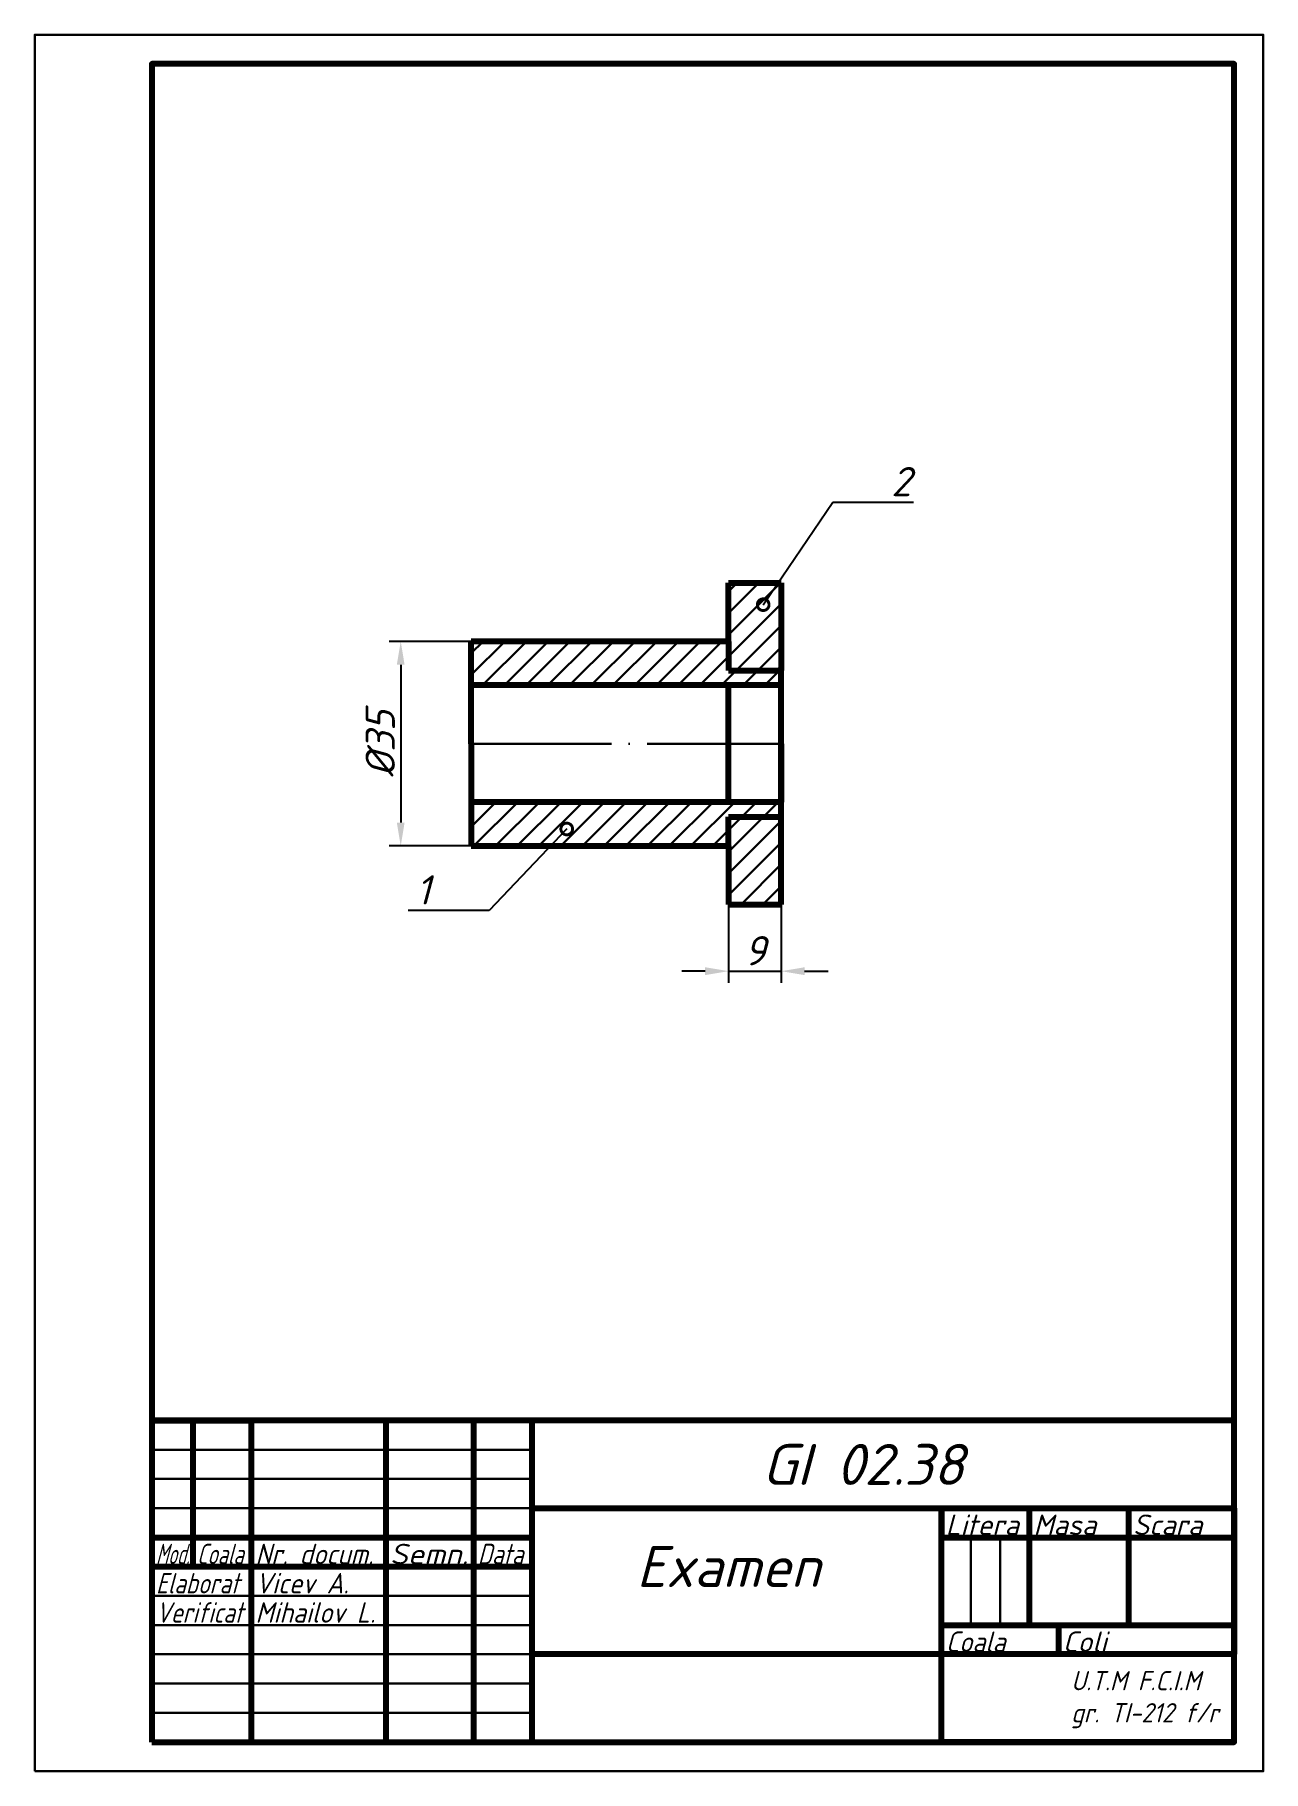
# Model space of a CAD drawing. Header units: inches. Extents: x 0 to 210, y 0 to 297.
import ezdxf
from ezdxf import colors
from ezdxf.entities.mleader import LeaderData, LeaderLine
from ezdxf.enums import TextEntityAlignment as Align
from ezdxf.math import Vec2, Vec3

# ---------------------------------------------------------------- set-up
doc = ezdxf.new("R2010")
doc.units = ezdxf.units.IN
doc.header["$MEASUREMENT"] = 0
doc.linetypes.add('ACAD_ISO04W100', pattern=[30, 24, -3, 0, -3])
for name, color, linetype, lineweight in [('axe', 130, 'ACAD_ISO04W100', 30), ('contur', 10, 'Continuous', 80), ('cote', 170, 'Continuous', 30), ('hasuta', 30, 'Continuous', 30), ('subtire', 70, 'Continuous', 30)]:
    doc.layers.add(name, color=color, linetype=linetype, lineweight=lineweight)
doc.layers.add('text', color=7, linetype='Continuous')
doc.styles.get("Standard").update_dxf_attribs({"font": 'isocpeur.ttf', "oblique": 15})
doc.dimstyles.get("Standard").update_dxf_attribs({"dimtxt": 5, "dimasz": 4, "dimexe": 2, "dimexo": 0, "dimgap": 1, "dimtad": 1, "dimtoh": 1, "dimdec": 0, "dimrnd": 0.0005, "dimtxsty": 'Standard', "dimcen": 2.5, "dimadec": 0, "dimazin": 0, "dimtfac": 1, "dimtdec": 0, "dimtmove": 0, "dimatfit": 3, "dimldrblk": 'DOTSMALL', "dimfxl": 1, "dimtolj": 1, "dimtzin": 0, "dimlwe": 25, "dimarcsym": 0})
pattern_1 = [(45, (0, 75.774), (-1.856155, 1.856155), [])]

# ---------------------------------------------------------------- blocks, each defined once
blk = doc.blocks.new('_DotSmall')
at = {"color": 0, "linetype": 'ByBlock', "const_width": 0.5}
blk.add_lwpolyline([(-0.0625, 0, 1), (0.0625, 0, 1)], format="xyb", close=True, dxfattribs=at)
blk = doc.blocks.new('*D40')
at = {"layer": 'cote', "color": 0, "lineweight": 25, "transparency": 16777216}
for p, q in [((118.6, 148.25), (118.6, 134.84)), ((127.6, 148.25), (127.6, 134.84))]:
    blk.add_line(p, q, dxfattribs=at)
at = {"layer": 'cote', "color": 0, "lineweight": -2, "transparency": 16777216}
for p, q in [((114.6, 136.84), (110.6, 136.84)), ((118.6, 136.84), (127.6, 136.84)), ((131.6, 136.84), (135.6, 136.84))]:
    blk.add_line(p, q, dxfattribs=at)
at = {"layer": 'cote', "color": 0, "transparency": 16777216}
for points in [[(114.6, 137.51), (114.6, 136.17), (118.6, 136.84)], [(131.6, 137.51), (131.6, 136.17), (127.6, 136.84)]]:
    blk.add_solid(points, dxfattribs=at)
at = {"layer": 'Defpoints', "color": 0, "transparency": 16777216}
for p in [(118.6, 148.25), (127.6, 148.25), (127.6, 136.84)]:
    blk.add_point(p, dxfattribs=at)
at = {"layer": 'cote', "color": 0, "transparency": 16777216, "insert": (123.1, 140.34), "char_height": 5, "attachment_point": 5}
blk.add_mtext('\\A1;9', dxfattribs=at)
blk = doc.blocks.new('*D42')
at = {"layer": 'cote', "color": 0, "lineweight": 25, "transparency": 16777216}
for p, q in [((74.6, 193.25), (60.56, 193.25)), ((74.6, 158.25), (60.56, 158.25))]:
    blk.add_line(p, q, dxfattribs=at)
at = {"layer": 'cote', "color": 0, "lineweight": -2, "transparency": 16777216}
blk.add_line((62.56, 189.25), (62.56, 162.25), dxfattribs=at)
at = {"layer": 'cote', "color": 0, "transparency": 16777216}
for points in [[(61.89, 189.25), (63.22, 189.25), (62.56, 193.25)], [(61.89, 162.25), (63.22, 162.25), (62.56, 158.25)]]:
    blk.add_solid(points, dxfattribs=at)
at = {"layer": 'Defpoints', "color": 0, "transparency": 16777216}
for p in [(74.6, 193.25), (62.56, 158.25), (74.6, 158.25)]:
    blk.add_point(p, dxfattribs=at)
at = {"layer": 'cote', "color": 0, "transparency": 16777216, "insert": (59.06, 175.75), "char_height": 5, "attachment_point": 5, "rotation": 90}
blk.add_mtext('\\A1;%%C35', dxfattribs=at)

msp = doc.modelspace()

# ---------------------------------------------------------------- hatches: boundary and pattern name
at = {"layer": 'hasuta'}
h = msp.add_hatch(dxfattribs=at)
h.set_pattern_fill('ANSI31', color=256, scale=21)
h.set_pattern_definition(pattern_1)
h.paths.add_polyline_path([(118.6, 193.25), (118.6, 188.25), (127.6, 188.25), (127.6, 203.25), (118.6, 203.25)])
h.paths.add_polyline_path([(127.6, 163.25), (118.6, 163.25), (118.6, 158.25), (118.6, 148.25), (127.6, 148.25)])
h = msp.add_hatch(dxfattribs=at)
h.set_pattern_fill('ANSI31', color=256, scale=21)
h.set_pattern_definition(pattern_1)
h.paths.add_polyline_path([(118.6, 158.25), (118.6, 163.25), (127.6, 163.25), (127.6, 165.75), (74.6, 165.75), (74.6, 158.25)])
h.paths.add_polyline_path([(127.6, 188.25), (118.6, 188.25), (118.6, 193.25), (74.6, 193.25), (74.6, 185.75), (127.6, 185.75)])

# ---------------------------------------------------------------- linework, layer by layer
at = {"layer": 'axe'}
msp.add_line((74.6, 175.75), (127.6, 175.75), dxfattribs=at)
at = {"layer": 'contur'}
for p, q in [((118.6, 193.25), (118.6, 203.25)), ((118.6, 203.25), (127.6, 203.25)), ((127.6, 203.25), (127.6, 188.25)), ((74.6, 175.75), (74.6, 193.25)), ((118.6, 193.25), (74.6, 193.25)), ((118.6, 193.25), (118.6, 188.25)), ((118.6, 188.25), (127.6, 188.25)), ((127.6, 175.75), (127.6, 188.75)), ((127.6, 163.25), (127.6, 188.25)), ((127.6, 185.75), (74.6, 185.75)), ((118.6, 165.75), (118.6, 185.75)), ((127.6, 175.75), (127.6, 185.75)), ((74.6, 175.75), (74.6, 158.25)), ((127.6, 175.75), (127.6, 165.75)), ((127.6, 165.75), (74.6, 165.75)), ((118.6, 158.25), (118.6, 163.25)), ((118.6, 163.25), (127.6, 163.25)), ((127.6, 148.25), (127.6, 163.25)), ((74.6, 158.25), (118.6, 158.25)), ((74.6, 158.25), (109.6, 158.25)), ((118.6, 158.25), (118.6, 148.25)), ((118.6, 148.25), (127.6, 148.25)), ((20, 60), (27, 60)), ((27, 60), (27, 35)), ((27, 60), (37, 60)), ((37, 60), (37, 5)), ((60, 60), (60, 5)), ((75, 60), (75, 5)), ((85, 60), (85, 5)), ((85, 60), (85, 45)), ((85, 45), (205, 45)), ((155, 5), (155, 45)), ((155, 45), (170, 45)), ((155, 45), (155, 40)), ((170, 45), (170, 25)), ((187, 25), (187, 45)), ((205, 45), (205, 20)), ((20, 40), (85, 40)), ((155, 40), (205, 40)), ((20, 35), (85, 35)), ((155, 25), (205, 25)), ((170, 25), (175, 25)), ((175, 25), (175, 20)), ((205, 20), (85, 20)), ((205, 5), (155, 5))]:
    msp.add_line(p, q, dxfattribs=at)
for points in [[(20, 5), (205, 5), (205, 292), (20, 292)], [(20, 5), (205, 5), (205, 60), (20, 60)]]:
    msp.add_lwpolyline(points, close=True, dxfattribs=at)
at = {"layer": 'subtire'}
for p, q in [((20, 55), (85, 55)), ((20, 50), (85, 50)), ((20, 50), (85, 50)), ((20, 45), (85, 45)), ((160, 40), (160, 25)), ((165, 25), (165, 40)), ((20, 30), (85, 30)), ((20, 25), (85, 25)), ((20, 20), (85, 20)), ((20, 15), (85, 15)), ((20, 10), (85, 10))]:
    msp.add_line(p, q, dxfattribs=at)
msp.add_lwpolyline([(0, 0), (210, 0), (210, 297), (0, 297)], close=True, dxfattribs=at)

# ---------------------------------------------------------------- texts
at = {"layer": 'text', "oblique": 15}
for s, p in [('GI 02.38', (141.58, 48.98)), ('Examen', (118.58, 31.52))]:
    msp.add_text(s, height=7, dxfattribs=at).set_placement(p, align=Align.CENTER)
at = {"layer": 'text', "attachment_point": 1}
for s, width, gutter_width, insert, char_height in [('Litera', 7, 1, (155.73, 43.91), 3.5), ('{\\W1;Masa}', 15.8584, 1, (170.73, 43.91), 3.5), ('{\\W1;Scara}', 16.8174, 1, (187.73, 43.91), 3.5), ('{\\W0.6;Mod.}', 7, 1, (20.73, 38.91), 3.5), ('{\\W0.7;Coala}', 7, 1, (27.73, 38.91), 3.5), ('{\\W0.9;Nr. docum.}', 21.9529, 1, (37.73, 38.91), 3.5), ('{\\W1.1;Semn.}', 13.9347, 1, (60.73, 38.91), 3.5), ('{\\W0.8;Data}', 7, 1, (75.73, 38.91), 3.5), ('{\\W0.8;Elaborat}', 15.6499, 1, (20.73, 33.91), 3.5), ('\\pt3.5;{\\W0.9;Vicev A.}', 21.6846, 1, (37.73, 33.91), 3.5), ('{\\W0.8;Verificat}', 7, 1, (20.73, 28.91), 3.5), ('{\\W0.9;Mihailov L.}', 21.4269, 1, (37.73, 28.91), 3.5), ('{\\W0.9;Coala}', 18.4636, 1, (155.73, 23.91), 3.5), ('{\\W1;Coli}', 14.0626, 1, (175.73, 23.91), 3.5), ('{\\W0.9;U.T.M F.C.I.M\\P\\pt0;gr. TI-212 f/r}', 29.2879, 28.79, (177.15, 17.14), 3.2903)]:
    msp.add_mtext_dynamic_manual_height_columns(s, width=width, gutter_width=gutter_width, heights=[0], dxfattribs=dict(at, insert=insert, char_height=char_height))

# ---------------------------------------------------------------- dimensions: what is measured, and where the dimension line sits
at = {"layer": 'cote'}
dim = msp.add_linear_dim(base=(62.56, 158.25), p1=(74.6, 193.25), p2=(74.6, 158.25), angle=90, text='%%C<>', dimstyle='Standard', dxfattribs=at)
dim.commit()
dim.dimension.update_dxf_attribs({"geometry": '*D42', "text_midpoint": (59.06, 175.75)})
dim = msp.add_linear_dim(base=(127.6, 136.84), p1=(118.6, 148.25), p2=(127.6, 148.25), dimstyle='Standard', dxfattribs=at)
dim.commit()
dim.dimension.update_dxf_attribs({"geometry": '*D40', "text_midpoint": (123.1, 140.34)})

# ---------------------------------------------------------------- leaders
ml = msp.add_multileader_mtext('Standard', dxfattribs=at)
ml.set_content('2', color=256)
ml.set_leader_properties()
ml.set_arrow_properties(name='DOTSMALL')
ml.build(insert=Vec2(0, 0))
ml.multileader.update_dxf_attribs({"text_left_attachment_type": 5, "text_right_attachment_type": 5})
ctx = ml.context
ctx.base_point, ctx.char_height, ctx.plane_origin = Vec3(144.4, 217.07), 5, Vec3(124.52, 199.52)
ctx.left_attachment, ctx.right_attachment = 5, 5
notes = []
notes.append((ctx, [(0, (1, 1, 0), (136.4, 217.07), (1, 0), 8, [(0, [(124.52, 199.52)], 0, [])])]))
ctx.mtext.insert, ctx.mtext.flow_direction = Vec3(146.4, 223.07), 5
ml = msp.add_multileader_mtext('Standard', dxfattribs=at)
ml.set_content('1', color=256)
ml.set_leader_properties()
ml.set_arrow_properties(name='DOTSMALL')
ml.build(insert=Vec2(0, 0))
ml.multileader.update_dxf_attribs({"text_left_attachment_type": 5, "text_right_attachment_type": 5})
ctx = ml.context
ctx.base_point, ctx.char_height, ctx.plane_origin = Vec3(62.82, 147.24), 5, Vec3(90.94, 161.16)
ctx.left_attachment, ctx.right_attachment, ctx.text_align_type = 5, 5, 2
notes.append((ctx, [(0, (1, 1, 0), (77.66, 147.24), (-1, 0), 8, [(0, [(90.94, 161.16)], 0, [])])]))
ctx.mtext.insert, ctx.mtext.alignment, ctx.mtext.flow_direction = Vec3(67.66, 153.24), 3, 5
for ctx, leaders in notes:
    for number, flags, end, landing, length, lines in leaders:
        leader = LeaderData()
        leader.index, (leader.has_last_leader_line, leader.has_dogleg_vector, leader.attachment_direction) = number, flags
        leader.last_leader_point, leader.dogleg_vector, leader.dogleg_length = Vec3(end), Vec3(landing), length
        for number, points, colour, breaks in lines:
            line = LeaderLine()
            line.index, line.vertices, line.color, line.breaks = number, Vec3.list(points), colors.encode_raw_color(colour), breaks
            leader.lines.append(line)
        ctx.leaders.append(leader)

doc.saveas('drawing.dxf')
